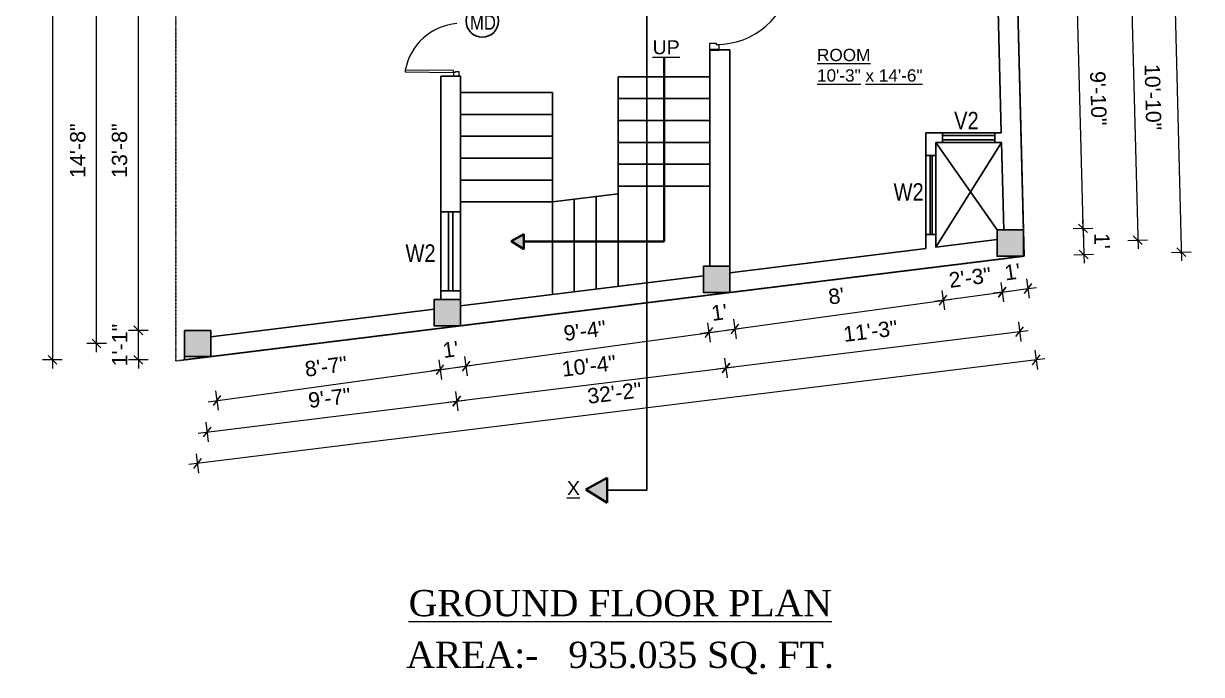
# Model space of a CAD drawing. Header units: inches. Extents: x -111 to 45239, y -6849 to 1261.
# Drawn here: x 23762 to 24300, y -912 to -615 of the extents above; entities that cross this region are included whole.
import ezdxf

# ---------------------------------------------------------------- set-up
doc = ezdxf.new("R2010")
doc.units = ezdxf.units.IN
doc.header["$LTSCALE"] = 0.5
doc.header["$MEASUREMENT"] = 0
doc.header["$PDMODE"] = 66
doc.linetypes.add('DASH', pattern=[0.35, 0.25, -0.1])
for name, color, linetype, lineweight in [('A_Title Text', 105, 'Continuous', 60), ('door', 202, 'Continuous', 5), ('DW TEXT', 92, 'Continuous', 15), ('TEXT', 220, 'Continuous', 9), ('Text 0.200', 122, 'Continuous', 20), ('Toilet', 7, 'Continuous', 25), ('wall', 20, 'Continuous', 40)]:
    doc.layers.add(name, color=color, linetype=linetype, lineweight=lineweight)
doc.styles.add('arial', font='arial.ttf')
doc.styles.add('ordinary', font='ARIALN.TTF')
doc.styles.get("Standard").update_dxf_attribs({"font": 'arial.ttf'})
doc.dimstyles.new('Sudeep', dxfattribs={"dimtxt": 6, "dimasz": 4, "dimexe": 4.5, "dimexo": 4.5, "dimgap": 5, "dimtad": 1, "dimdec": 0, "dimlunit": 4, "dimtxsty": 'arial', "dimblk": 'OBLIQUE', "dimcen": 250, "dimdle": 4, "dimclrd": 86, "dimclre": 5, "dimclrt": 1, "dimadec": 0, "dimazin": 0, "dimtfac": 1, "dimtdec": 0, "dimtix": 1, "dimtmove": 1, "dimatfit": 3, "dimldrblk": 'OBLIQUE', "dimfxl": 4.5, "dimfxlon": 1, "dimfrac": 2, "dimlwd": 15, "dimlwe": 13, "dimarcsym": 0})

# ---------------------------------------------------------------- blocks, each defined once
blk = doc.blocks.new('_Oblique')
at = {"color": 0, "linetype": 'ByBlock', "lineweight": -2}
blk.add_line((-0.5, -0.5), (0.5, 0.5), dxfattribs=at)
blk = doc.blocks.new('*D986')
at = {"layer": 'A_Title Text', "color": 86, "lineweight": 15, "transparency": 16777216}
blk.add_line((24242.13, -586.13), (24245.57, -712.41), dxfattribs=at)
at = {"layer": 'A_Title Text', "color": 5, "lineweight": 13, "transparency": 16777216}
for p, q in [((24237.74, -590.25), (24246.74, -590.01)), ((24240.97, -708.53), (24249.96, -708.29))]:
    blk.add_line(p, q, dxfattribs=at)
at = {"layer": 'Defpoints', "color": 0, "transparency": 16777216}
for p in [(24214.9, -590.88), (24218.19, -709.15), (24245.46, -708.41)]:
    blk.add_point(p, dxfattribs=at)
at = {"layer": 'A_Title Text', "color": 86, "lineweight": 15, "transparency": 16777216, "xscale": 4, "yscale": 4, "zscale": 4}
for p, rotation in [((24242.24, -590.13), 91.55964457941651), ((24245.46, -708.41), 271.5596445794165)]:
    blk.add_blockref('_Oblique', p, dxfattribs=dict(at, rotation=rotation))
at = {"layer": 'A_Title Text', "color": 1, "transparency": 16777216, "insert": (24252.42, -649.04), "char_height": 7, "attachment_point": 5, "rotation": 271.5596, "style": 'arial'}
blk.add_mtext('9\'-10"', dxfattribs=at)
blk = doc.blocks.new('*D965')
at = {"layer": 'A_Title Text', "color": 86, "lineweight": 15, "transparency": 16777216}
for p, q in [((24245.46, -708.41), (24245.35, -704.41)), ((24245.46, -708.41), (24245.79, -720.41)), ((24245.79, -720.41), (24245.9, -724.41))]:
    blk.add_line(p, q, dxfattribs=at)
at = {"layer": 'A_Title Text', "color": 5, "lineweight": 13, "transparency": 16777216}
for p, q in [((24240.97, -708.53), (24249.96, -708.29)), ((24241.29, -720.53), (24250.29, -720.29))]:
    blk.add_line(p, q, dxfattribs=at)
at = {"layer": 'Defpoints', "color": 0, "transparency": 16777216}
for p in [(24218.19, -709.15), (24245.79, -720.41), (24218.5, -721.15)]:
    blk.add_point(p, dxfattribs=at)
at = {"layer": 'A_Title Text', "color": 86, "lineweight": 15, "transparency": 16777216, "xscale": 4, "yscale": 4, "zscale": 4}
for p, rotation in [((24245.46, -708.41), 271.5596445794165), ((24245.79, -720.41), 91.55964457941651)]:
    blk.add_blockref('_Oblique', p, dxfattribs=dict(at, rotation=rotation))
at = {"layer": 'A_Title Text', "color": 1, "transparency": 16777216, "insert": (24254.14, -714.18), "char_height": 7, "attachment_point": 5, "rotation": 271.5596, "style": 'arial'}
blk.add_mtext("1'", dxfattribs=at)
blk = doc.blocks.new('*D989')
at = {"layer": 'A_Title Text', "color": 86, "lineweight": 15, "transparency": 16777216}
blk.add_line((24267.05, -579.55), (24270.55, -717.83), dxfattribs=at)
at = {"layer": 'A_Title Text', "color": 5, "lineweight": 13, "transparency": 16777216}
for p, q in [((24262.66, -583.67), (24271.65, -583.44)), ((24265.95, -713.94), (24274.95, -713.72))]:
    blk.add_line(p, q, dxfattribs=at)
at = {"layer": 'Defpoints', "color": 0, "transparency": 16777216}
for p in [(24214.9, -584.88), (24218.19, -715.15), (24270.45, -713.83)]:
    blk.add_point(p, dxfattribs=at)
at = {"layer": 'A_Title Text', "color": 86, "lineweight": 15, "transparency": 16777216, "xscale": 4, "yscale": 4, "zscale": 4}
for p, rotation in [((24267.15, -583.55), 91.44911383237451), ((24270.45, -713.83), 271.4491138323745)]:
    blk.add_blockref('_Oblique', p, dxfattribs=dict(at, rotation=rotation))
at = {"layer": 'A_Title Text', "color": 1, "transparency": 16777216, "insert": (24277.37, -648.47), "char_height": 7, "attachment_point": 5, "rotation": 271.4491, "style": 'arial'}
blk.add_mtext('10\'-10"', dxfattribs=at)
blk = doc.blocks.new('*D967')
at = {"layer": 'A_Title Text', "color": 5, "lineweight": 13, "transparency": 16777216}
for p, q in [((24277.2, -380.91), (24286.2, -380.68)), ((24285.84, -719.43), (24294.84, -719.2))]:
    blk.add_line(p, q, dxfattribs=at)
at = {"layer": 'A_Title Text', "color": 86, "lineweight": 15, "transparency": 16777216}
blk.add_line((24281.6, -376.79), (24290.44, -723.32), dxfattribs=at)
at = {"layer": 'Defpoints', "color": 0, "transparency": 16777216}
for p in [(24209.86, -382.62), (24290.34, -719.32), (24218.5, -721.15)]:
    blk.add_point(p, dxfattribs=at)
at = {"layer": 'A_Title Text', "color": 86, "lineweight": 15, "transparency": 16777216, "xscale": 4, "yscale": 4, "zscale": 4}
for p, rotation in [((24281.7, -380.79), 91.46195018982071), ((24290.34, -719.32), 271.4619501898207)]:
    blk.add_blockref('_Oblique', p, dxfattribs=dict(at, rotation=rotation))
at = {"layer": 'A_Title Text', "color": 1, "transparency": 16777216, "insert": (24294.6, -549.84), "char_height": 7, "attachment_point": 5, "rotation": 271.462, "style": 'arial'}
blk.add_mtext('28\'-3"', dxfattribs=at)
blk = doc.blocks.new('*D991')
at = {"layer": 'A_Title Text', "color": 5, "lineweight": 13, "transparency": 16777216}
for p, q in [((23951.2, -768.55), (23952.43, -777.46)), ((23849.2, -782.63), (23850.43, -791.55))]:
    blk.add_line(p, q, dxfattribs=at)
at = {"layer": 'A_Title Text', "color": 86, "lineweight": 15, "transparency": 16777216}
blk.add_line((23845.86, -787.64), (23955.78, -772.46), dxfattribs=at)
at = {"layer": 'Defpoints', "color": 0, "transparency": 16777216}
for p in [(23949.05, -752.96), (23847.05, -767.04), (23951.82, -773)]:
    blk.add_point(p, dxfattribs=at)
at = {"layer": 'A_Title Text', "color": 86, "lineweight": 15, "transparency": 16777216, "xscale": 4, "yscale": 4, "zscale": 4}
for p, rotation in [((23951.82, -773), 7.861618189170187), ((23849.82, -787.09), 187.8616181891702)]:
    blk.add_blockref('_Oblique', p, dxfattribs=dict(at, rotation=rotation))
at = {"layer": 'A_Title Text', "color": 1, "transparency": 16777216, "insert": (23899.65, -771.55), "char_height": 7, "attachment_point": 5, "rotation": 7.8616, "style": 'arial'}
blk.add_mtext('8\'-7"', dxfattribs=at)
blk = doc.blocks.new('*D992')
at = {"layer": 'A_Title Text', "color": 5, "lineweight": 13, "transparency": 16777216}
for p, q in [((23951.2, -768.55), (23952.43, -777.46)), ((23962.98, -766.92), (23964.21, -775.84))]:
    blk.add_line(p, q, dxfattribs=at)
at = {"layer": 'A_Title Text', "color": 86, "lineweight": 15, "transparency": 16777216}
for p, q in [((23951.82, -773), (23947.86, -773.55)), ((23951.82, -773), (23963.59, -771.38)), ((23963.59, -771.38), (23967.56, -770.83))]:
    blk.add_line(p, q, dxfattribs=at)
at = {"layer": 'Defpoints', "color": 0, "transparency": 16777216}
for p in [(23949.05, -752.96), (23961.05, -752.96), (23963.59, -771.38)]:
    blk.add_point(p, dxfattribs=at)
at = {"layer": 'A_Title Text', "color": 86, "lineweight": 15, "transparency": 16777216, "xscale": 4, "yscale": 4, "zscale": 4}
for p, rotation in [((23963.59, -771.38), 187.8616181891917), ((23951.82, -773), 7.861618189191697)]:
    blk.add_blockref('_Oblique', p, dxfattribs=dict(at, rotation=rotation))
at = {"layer": 'A_Title Text', "color": 1, "transparency": 16777216, "insert": (23956.54, -763.76), "char_height": 7, "attachment_point": 5, "rotation": 7.8616, "style": 'arial'}
blk.add_mtext("1'", dxfattribs=at)
blk = doc.blocks.new('*D993')
at = {"layer": 'A_Title Text', "color": 5, "lineweight": 13, "transparency": 16777216}
for p, q in [((24073.96, -751.6), (24075.19, -760.51)), ((23962.98, -766.92), (23964.21, -775.84))]:
    blk.add_line(p, q, dxfattribs=at)
at = {"layer": 'A_Title Text', "color": 86, "lineweight": 15, "transparency": 16777216}
blk.add_line((23959.63, -771.93), (24078.54, -755.51), dxfattribs=at)
at = {"layer": 'Defpoints', "color": 0, "transparency": 16777216}
for p in [(24072.05, -737.76), (23961.05, -752.96), (24074.58, -756.05)]:
    blk.add_point(p, dxfattribs=at)
at = {"layer": 'A_Title Text', "color": 86, "lineweight": 15, "transparency": 16777216, "xscale": 4, "yscale": 4, "zscale": 4}
for p, rotation in [((24074.58, -756.05), 7.861618189191662), ((23963.59, -771.38), 187.8616181891917)]:
    blk.add_blockref('_Oblique', p, dxfattribs=dict(at, rotation=rotation))
at = {"layer": 'A_Title Text', "color": 1, "transparency": 16777216, "insert": (24017.91, -755.22), "char_height": 7, "attachment_point": 5, "rotation": 7.8616, "style": 'arial'}
blk.add_mtext('9\'-4"', dxfattribs=at)
blk = doc.blocks.new('*D994')
at = {"layer": 'A_Title Text', "color": 5, "lineweight": 13, "transparency": 16777216}
for p, q in [((24073.96, -751.6), (24075.19, -760.51)), ((24085.74, -749.97), (24086.97, -758.89))]:
    blk.add_line(p, q, dxfattribs=at)
at = {"layer": 'A_Title Text', "color": 86, "lineweight": 15, "transparency": 16777216}
for p, q in [((24074.58, -756.05), (24070.61, -756.6)), ((24074.58, -756.05), (24086.35, -754.43)), ((24086.35, -754.43), (24090.31, -753.88))]:
    blk.add_line(p, q, dxfattribs=at)
at = {"layer": 'Defpoints', "color": 0, "transparency": 16777216}
for p in [(24072.05, -737.76), (24084.05, -737.76), (24086.35, -754.43)]:
    blk.add_point(p, dxfattribs=at)
at = {"layer": 'A_Title Text', "color": 86, "lineweight": 15, "transparency": 16777216, "xscale": 4, "yscale": 4, "zscale": 4}
for p, rotation in [((24086.35, -754.43), 187.8616181891917), ((24074.58, -756.05), 7.861618189191697)]:
    blk.add_blockref('_Oblique', p, dxfattribs=dict(at, rotation=rotation))
at = {"layer": 'A_Title Text', "color": 1, "transparency": 16777216, "insert": (24079.3, -746.81), "char_height": 7, "attachment_point": 5, "rotation": 7.8616, "style": 'arial'}
blk.add_mtext("1'", dxfattribs=at)
blk = doc.blocks.new('*D995')
at = {"layer": 'A_Title Text', "color": 5, "lineweight": 13, "transparency": 16777216}
for p, q in [((24180.91, -736.83), (24182.14, -745.74)), ((24085.74, -749.97), (24086.97, -758.89))]:
    blk.add_line(p, q, dxfattribs=at)
at = {"layer": 'A_Title Text', "color": 86, "lineweight": 15, "transparency": 16777216}
blk.add_line((24082.39, -754.98), (24185.49, -740.74), dxfattribs=at)
at = {"layer": 'Defpoints', "color": 0, "transparency": 16777216}
for p in [(24178.18, -717.06), (24084.05, -737.76), (24181.53, -741.29)]:
    blk.add_point(p, dxfattribs=at)
at = {"layer": 'A_Title Text', "color": 86, "lineweight": 15, "transparency": 16777216, "xscale": 4, "yscale": 4, "zscale": 4}
for p, rotation in [((24181.53, -741.29), 7.861618189191662), ((24086.35, -754.43), 187.8616181891917)]:
    blk.add_blockref('_Oblique', p, dxfattribs=dict(at, rotation=rotation))
at = {"layer": 'A_Title Text', "color": 1, "transparency": 16777216, "insert": (24132.77, -739.36), "char_height": 7, "attachment_point": 5, "rotation": 7.8616, "style": 'arial'}
blk.add_mtext("8'", dxfattribs=at)
blk = doc.blocks.new('*D996')
at = {"layer": 'A_Title Text', "color": 5, "lineweight": 13, "transparency": 16777216}
for p, q in [((24180.91, -736.83), (24182.14, -745.74)), ((24207.84, -733.11), (24209.08, -742.03))]:
    blk.add_line(p, q, dxfattribs=at)
at = {"layer": 'A_Title Text', "color": 86, "lineweight": 15, "transparency": 16777216}
for p, q in [((24208.46, -737.57), (24212.42, -737.02)), ((24181.53, -741.29), (24177.56, -741.83)), ((24181.53, -741.29), (24208.46, -737.57))]:
    blk.add_line(p, q, dxfattribs=at)
at = {"layer": 'Defpoints', "color": 0, "transparency": 16777216}
for p in [(24178.18, -717.06), (24206.19, -721.15), (24208.46, -737.57)]:
    blk.add_point(p, dxfattribs=at)
at = {"layer": 'A_Title Text', "color": 86, "lineweight": 15, "transparency": 16777216, "xscale": 4, "yscale": 4, "zscale": 4}
for p, rotation in [((24208.46, -737.57), 187.8616181891917), ((24181.53, -741.29), 7.861618189191697)]:
    blk.add_blockref('_Oblique', p, dxfattribs=dict(at, rotation=rotation))
at = {"layer": 'A_Title Text', "color": 1, "transparency": 16777216, "insert": (24193.82, -730.93), "char_height": 7, "attachment_point": 5, "rotation": 7.8616, "style": 'arial'}
blk.add_mtext('2\'-3"', dxfattribs=at)
blk = doc.blocks.new('*D997')
at = {"layer": 'A_Title Text', "color": 5, "lineweight": 13, "transparency": 16777216}
for p, q in [((24219.62, -731.48), (24220.85, -740.4)), ((24207.84, -733.11), (24209.08, -742.03))]:
    blk.add_line(p, q, dxfattribs=at)
at = {"layer": 'A_Title Text', "color": 86, "lineweight": 15, "transparency": 16777216}
for p, q in [((24208.46, -737.57), (24220.24, -735.94)), ((24220.24, -735.94), (24224.2, -735.39)), ((24208.46, -737.57), (24204.5, -738.11))]:
    blk.add_line(p, q, dxfattribs=at)
at = {"layer": 'Defpoints', "color": 0, "transparency": 16777216}
for p in [(24206.19, -721.15), (24218.19, -721.15), (24220.24, -735.94)]:
    blk.add_point(p, dxfattribs=at)
at = {"layer": 'A_Title Text', "color": 86, "lineweight": 15, "transparency": 16777216, "xscale": 4, "yscale": 4, "zscale": 4}
for p, rotation in [((24208.46, -737.57), 7.861618189191697), ((24220.24, -735.94), 187.8616181891917)]:
    blk.add_blockref('_Oblique', p, dxfattribs=dict(at, rotation=rotation))
at = {"layer": 'A_Title Text', "color": 1, "transparency": 16777216, "insert": (24213.18, -728.32), "char_height": 7, "attachment_point": 5, "rotation": 7.8616, "style": 'arial'}
blk.add_mtext("1'", dxfattribs=at)
blk = doc.blocks.new('*D998')
at = {"layer": 'A_Title Text', "color": 5, "lineweight": 13, "transparency": 16777216}
for p, q in [((23958.75, -782.93), (23959.86, -791.86)), ((23844.75, -797.01), (23845.86, -805.94))]:
    blk.add_line(p, q, dxfattribs=at)
at = {"layer": 'A_Title Text', "color": 86, "lineweight": 15, "transparency": 16777216}
blk.add_line((23841.34, -801.97), (23963.27, -786.9), dxfattribs=at)
at = {"layer": 'Defpoints', "color": 0, "transparency": 16777216}
for p in [(23955.05, -752.96), (23841.05, -767.04), (23959.3, -787.39)]:
    blk.add_point(p, dxfattribs=at)
at = {"layer": 'A_Title Text', "color": 86, "lineweight": 15, "transparency": 16777216, "xscale": 4, "yscale": 4, "zscale": 4}
for p, rotation in [((23959.3, -787.39), 7.042870252564979), ((23845.3, -801.48), 187.042870252565)]:
    blk.add_blockref('_Oblique', p, dxfattribs=dict(at, rotation=rotation))
at = {"layer": 'A_Title Text', "color": 1, "transparency": 16777216, "insert": (23901.25, -785.93), "char_height": 7, "attachment_point": 5, "rotation": 7.0429, "style": 'arial'}
blk.add_mtext('9\'-7"', dxfattribs=at)
blk = doc.blocks.new('*D999')
at = {"layer": 'A_Title Text', "color": 5, "lineweight": 13, "transparency": 16777216}
for p, q in [((24081.75, -767.73), (24082.86, -776.66)), ((23958.75, -782.93), (23959.86, -791.86))]:
    blk.add_line(p, q, dxfattribs=at)
at = {"layer": 'A_Title Text', "color": 86, "lineweight": 15, "transparency": 16777216}
blk.add_line((23955.34, -787.88), (24086.27, -771.71), dxfattribs=at)
at = {"layer": 'Defpoints', "color": 0, "transparency": 16777216}
for p in [(24078.05, -737.76), (23955.05, -752.96), (24082.3, -772.2)]:
    blk.add_point(p, dxfattribs=at)
at = {"layer": 'A_Title Text', "color": 86, "lineweight": 15, "transparency": 16777216, "xscale": 4, "yscale": 4, "zscale": 4}
for p, rotation in [((24082.3, -772.2), 7.042870252561555), ((23959.3, -787.39), 187.0428702525615)]:
    blk.add_blockref('_Oblique', p, dxfattribs=dict(at, rotation=rotation))
at = {"layer": 'A_Title Text', "color": 1, "transparency": 16777216, "insert": (24019.75, -771.29), "char_height": 7, "attachment_point": 5, "rotation": 7.0429, "style": 'arial'}
blk.add_mtext('10\'-4"', dxfattribs=at)
blk = doc.blocks.new('*D1000')
at = {"layer": 'A_Title Text', "color": 5, "lineweight": 13, "transparency": 16777216}
for p, q in [((24215.9, -751.16), (24217, -760.09)), ((24081.75, -767.73), (24082.86, -776.66))]:
    blk.add_line(p, q, dxfattribs=at)
at = {"layer": 'A_Title Text', "color": 86, "lineweight": 15, "transparency": 16777216}
blk.add_line((24078.34, -772.69), (24220.42, -755.13), dxfattribs=at)
at = {"layer": 'Defpoints', "color": 0, "transparency": 16777216}
for p in [(24212.19, -721.15), (24078.05, -737.76), (24216.45, -755.62)]:
    blk.add_point(p, dxfattribs=at)
at = {"layer": 'A_Title Text', "color": 86, "lineweight": 15, "transparency": 16777216, "xscale": 4, "yscale": 4, "zscale": 4}
for p, rotation in [((24216.45, -755.62), 7.042870252561555), ((24082.3, -772.2), 187.0428702525615)]:
    blk.add_blockref('_Oblique', p, dxfattribs=dict(at, rotation=rotation))
at = {"layer": 'A_Title Text', "color": 1, "transparency": 16777216, "insert": (24148.33, -755.4), "char_height": 7, "attachment_point": 5, "rotation": 7.0429, "style": 'arial'}
blk.add_mtext('11\'-3"', dxfattribs=at)
blk = doc.blocks.new('*D968')
at = {"layer": 'A_Title Text', "color": 86, "lineweight": 15, "transparency": 16777216}
blk.add_line((24228.02, -768.02), (23836.94, -816.38), dxfattribs=at)
at = {"layer": 'A_Title Text', "color": 5, "lineweight": 13, "transparency": 16777216}
for p, q in [((24223.5, -764.05), (24224.6, -772.98)), ((23840.35, -811.42), (23841.46, -820.35))]:
    blk.add_line(p, q, dxfattribs=at)
at = {"layer": 'Defpoints', "color": 0, "transparency": 16777216}
for p in [(24218.19, -721.15), (23835.05, -768.52), (23840.91, -815.89)]:
    blk.add_point(p, dxfattribs=at)
at = {"layer": 'A_Title Text', "color": 86, "lineweight": 15, "transparency": 16777216, "xscale": 4, "yscale": 4, "zscale": 4}
for p, rotation in [((24224.05, -768.51), 7.048394260283271), ((23840.91, -815.89), 187.0483942602833)]:
    blk.add_blockref('_Oblique', p, dxfattribs=dict(at, rotation=rotation))
at = {"layer": 'A_Title Text', "color": 1, "transparency": 16777216, "insert": (24031.43, -783.69), "char_height": 7, "attachment_point": 5, "rotation": 7.0484, "style": 'arial'}
blk.add_mtext('32\'-2"', dxfattribs=at)
blk = doc.blocks.new('*D970')
at = {"layer": 'A_Title Text', "color": 86, "lineweight": 15, "transparency": 16777216}
for p, q in [((23813.94, -755.04), (23813.94, -751.04)), ((23813.94, -768.52), (23813.94, -755.04)), ((23813.94, -768.52), (23813.94, -772.52))]:
    blk.add_line(p, q, dxfattribs=at)
at = {"layer": 'A_Title Text', "color": 5, "lineweight": 13, "transparency": 16777216}
for p, q in [((23818.44, -755.04), (23809.44, -755.04)), ((23818.44, -768.52), (23809.44, -768.52))]:
    blk.add_line(p, q, dxfattribs=at)
at = {"layer": 'Defpoints', "color": 0, "transparency": 16777216}
for p in [(23813.94, -755.04), (23835.05, -755.04), (23835.05, -768.52)]:
    blk.add_point(p, dxfattribs=at)
at = {"layer": 'A_Title Text', "color": 86, "lineweight": 15, "transparency": 16777216, "xscale": 4, "yscale": 4, "zscale": 4}
for p, rotation in [((23813.94, -755.04), 270), ((23813.94, -768.52), 90)]:
    blk.add_blockref('_Oblique', p, dxfattribs=dict(at, rotation=rotation))
at = {"layer": 'A_Title Text', "color": 1, "transparency": 16777216, "insert": (23805.43, -761.78), "char_height": 7, "attachment_point": 5, "rotation": 90, "style": 'arial'}
blk.add_mtext('1\'-1"', dxfattribs=at)
blk = doc.blocks.new('*D971')
at = {"layer": 'A_Title Text', "color": 5, "lineweight": 13, "transparency": 16777216}
for p, q in [((23818.44, -590.88), (23809.44, -590.88)), ((23818.44, -755.04), (23809.44, -755.04))]:
    blk.add_line(p, q, dxfattribs=at)
at = {"layer": 'A_Title Text', "color": 86, "lineweight": 15, "transparency": 16777216}
blk.add_line((23813.94, -759.04), (23813.94, -586.88), dxfattribs=at)
at = {"layer": 'Defpoints', "color": 0, "transparency": 16777216}
for p in [(23813.94, -590.88), (23835.05, -590.88), (23835.05, -755.04)]:
    blk.add_point(p, dxfattribs=at)
at = {"layer": 'A_Title Text', "color": 86, "lineweight": 15, "transparency": 16777216, "xscale": 4, "yscale": 4, "zscale": 4}
for p, rotation in [((23813.94, -590.88), 90), ((23813.94, -755.04), 270)]:
    blk.add_blockref('_Oblique', p, dxfattribs=dict(at, rotation=rotation))
at = {"layer": 'A_Title Text', "color": 1, "transparency": 16777216, "insert": (23805.36, -672.96), "char_height": 7, "attachment_point": 5, "rotation": 90, "style": 'arial'}
blk.add_mtext('13\'-8"', dxfattribs=at)
blk = doc.blocks.new('*D978')
at = {"layer": 'A_Title Text', "color": 86, "lineweight": 15, "transparency": 16777216}
blk.add_line((23794.87, -765.04), (23794.87, -580.88), dxfattribs=at)
at = {"layer": 'A_Title Text', "color": 5, "lineweight": 13, "transparency": 16777216}
for p, q in [((23799.37, -584.88), (23790.37, -584.88)), ((23799.37, -761.04), (23790.37, -761.04))]:
    blk.add_line(p, q, dxfattribs=at)
at = {"layer": 'Defpoints', "color": 0, "transparency": 16777216}
for p in [(23794.87, -584.88), (23841.05, -584.88), (23841.05, -761.04)]:
    blk.add_point(p, dxfattribs=at)
at = {"layer": 'A_Title Text', "color": 86, "lineweight": 15, "transparency": 16777216, "xscale": 4, "yscale": 4, "zscale": 4}
for p, rotation in [((23794.87, -584.88), 90), ((23794.87, -761.04), 270)]:
    blk.add_blockref('_Oblique', p, dxfattribs=dict(at, rotation=rotation))
at = {"layer": 'A_Title Text', "color": 1, "transparency": 16777216, "insert": (23786.29, -672.96), "char_height": 7, "attachment_point": 5, "rotation": 90, "style": 'arial'}
blk.add_mtext('14\'-8"', dxfattribs=at)
blk = doc.blocks.new('*D980')
at = {"layer": 'A_Title Text', "color": 86, "lineweight": 15, "transparency": 16777216}
blk.add_line((23774.68, -405.62), (23774.68, -772.52), dxfattribs=at)
at = {"layer": 'A_Title Text', "color": 5, "lineweight": 13, "transparency": 16777216}
for p, q in [((23779.18, -409.62), (23770.18, -409.62)), ((23779.18, -768.52), (23770.18, -768.52))]:
    blk.add_line(p, q, dxfattribs=at)
at = {"layer": 'Defpoints', "color": 0, "transparency": 16777216}
for p in [(23835.05, -409.62), (23774.68, -768.52), (23835.05, -768.52)]:
    blk.add_point(p, dxfattribs=at)
at = {"layer": 'A_Title Text', "color": 86, "lineweight": 15, "transparency": 16777216, "xscale": 4, "yscale": 4, "zscale": 4}
for p, rotation in [((23774.68, -409.62), 90), ((23774.68, -768.52), 270)]:
    blk.add_blockref('_Oblique', p, dxfattribs=dict(at, rotation=rotation))
at = {"layer": 'A_Title Text', "color": 1, "transparency": 16777216, "insert": (23766.1, -589.07), "char_height": 7, "attachment_point": 5, "rotation": 90, "style": 'arial'}
blk.add_mtext('29\'-11"', dxfattribs=at)

msp = doc.modelspace()

# ---------------------------------------------------------------- hatches: boundary and pattern name
at = {"layer": 'Toilet'}
for points in [[(24218.19, -709.15), (24206.19, -709.15), (24206.19, -721.15), (24218.19, -721.15)], [(24084.05, -725.76), (24072.05, -725.76), (24072.05, -737.76), (24084.05, -737.76)], [(23961.05, -740.96), (23949.05, -740.96), (23949.05, -752.96), (23961.05, -752.96)], [(23847.05, -755.04), (23835.05, -755.04), (23835.05, -767.04), (23847.05, -767.04)]]:
    msp.add_hatch(color=1, dxfattribs=at).paths.add_polyline_path(points)
at = {"layer": 'wall', "ltscale": 5}
h = msp.add_hatch(color=2, dxfattribs=at)
h.dxf.hatch_style = 1
h.paths.add_polyline_path([(23984.26, -714.34), (23990, -717.91), (23990, -711.13)])
h = msp.add_hatch(color=2, dxfattribs=at)
h.dxf.hatch_style = 1
h.paths.add_polyline_path([(24018.35, -827.81), (24028.12, -833.89), (24028.12, -822.36)])

# ---------------------------------------------------------------- linework, layer by layer
at = {"layer": 'door', "ltscale": 0.5}
msp.add_line((23957.87, -637.2), (23957.85, -638.87), dxfattribs=at)
msp.add_line((23957.87, -637.2), (23957.85, -638.87), dxfattribs=at)
for points in [[(24079.05, -624.38), (24079.05, -626.88), (24075.05, -626.88), (24075.05, -623.88), (24077.8, -623.88), (24077.8, -624.38)], [(24079.05, -624.38), (24079.05, -626.88), (24075.05, -626.88), (24075.05, -623.88), (24077.8, -623.88), (24077.8, -624.38)], [(23935.86, -636.96), (23957.87, -637.2), (23957.88, -636.37), (23935.87, -636.12)], [(23935.86, -636.96), (23957.87, -637.2), (23957.88, -636.37), (23935.87, -636.12)]]:
    msp.add_lwpolyline(points, close=True, dxfattribs=at)
msp.add_lwpolyline([(23957.85, -638.87), (23960.52, -638.9), (23960.54, -636.9), (23958.71, -636.87), (23958.7, -637.21), (23957.87, -637.2)], dxfattribs=at)
msp.add_lwpolyline([(23957.85, -638.87), (23960.52, -638.9), (23960.54, -636.9), (23958.71, -636.87), (23958.7, -637.21), (23957.87, -637.2)], dxfattribs=at)
for centre, radius, start, end in [((24078.36, -590.43), 33.95, 269.0596, 352.8964), ((24078.36, -590.43), 33.95, 269.0596, 352.8964), ((23961.61, -640.98), 26.2, 94.7327, 169.3154), ((23961.61, -640.98), 26.2, 94.7327, 169.3154)]:
    msp.add_arc(centre, radius, start, end, dxfattribs=at)
at = {"layer": 'DW TEXT', "ltscale": 0.13}
msp.add_line((23835.05, -755.04), (23835.05, -768.52), dxfattribs=at)
at = {"layer": 'Toilet'}
for p, q in [((24046.22, -288.81), (24046.22, -828.12)), ((24218.5, -721.15), (24209.93, -382.62)), ((24208.08, -664.79), (24206.23, -590.88)), ((24075.05, -689.18), (24075.05, -626.88)), ((24075.05, -626.88), (24084.05, -626.88)), ((24084.05, -727.46), (24084.05, -626.88)), ((23952.05, -638.9), (23952.05, -700.96)), ((23961.05, -638.9), (23952.05, -638.9)), ((23961.05, -638.9), (23961.05, -700.96)), ((24075.05, -639.18), (24033.05, -639.18)), ((24033.05, -639.18), (24033.05, -692.67)), ((24003.05, -646.38), (23961.05, -646.38)), ((24003.05, -646.38), (24003.05, -738.7)), ((24075.05, -649.18), (24033.05, -649.18)), ((24003.05, -656.38), (23961.05, -656.38)), ((24075.05, -659.18), (24033.05, -659.18)), ((24003.05, -666.38), (23961.05, -666.38)), ((24173.68, -664.79), (24208.08, -664.79)), ((24173.68, -664.79), (24173.68, -675.18)), ((24075.05, -669.18), (24033.05, -669.18)), ((24178.18, -669.29), (24208.19, -669.29)), ((24178.18, -669.29), (24178.18, -675.18)), ((24206.19, -709.15), (24178.18, -669.29)), ((24208.19, -669.29), (24178.18, -717.06)), ((24209.19, -709.15), (24208.19, -669.29)), ((24003.05, -676.38), (23961.05, -676.38)), ((24075.05, -679.18), (24033.05, -679.18)), ((24003.05, -686.38), (23961.05, -686.38)), ((24075.05, -725.76), (24075.05, -688.02)), ((24003.05, -696.38), (24033.05, -692.67)), ((24023.05, -736.23), (24023.05, -693.91)), ((24075.05, -689.18), (24033.05, -689.18)), ((24033.05, -734.99), (24033.05, -692.67)), ((24003.05, -696.38), (23961.05, -696.38)), ((24003.05, -738.7), (24003.05, -696.38)), ((24013.05, -737.47), (24013.05, -695.15)), ((24173.68, -711.18), (24173.68, -717.62)), ((24178.18, -711.18), (24178.18, -717.06)), ((24178.18, -717.06), (24206.19, -713.6)), ((24084.05, -728.69), (24173.68, -717.62)), ((23835.05, -768.52), (24218.5, -721.15)), ((23961.05, -743.89), (24072.05, -730.18)), ((23952.05, -736.96), (23952.05, -740.96)), ((23961.05, -736.96), (23961.05, -743.89)), ((23847.05, -757.97), (23949.05, -745.37)), ((23835.05, -755.04), (23835.05, -768.52)), ((24046.22, -828.12), (24028.12, -828.12))]:
    msp.add_line(p, q, dxfattribs=at)
at = {"layer": 'Toilet', "color": 3}
for p, q in [((24181.19, -669.29), (24181.19, -664.79)), ((24181.19, -666.04), (24205.19, -666.04)), ((24205.19, -669.29), (24205.19, -664.79)), ((24181.19, -668.04), (24205.19, -668.04)), ((24178.18, -675.18), (24173.68, -675.18)), ((24173.68, -711.18), (24173.68, -675.18)), ((24175.56, -711.18), (24175.56, -675.18)), ((24176.56, -711.18), (24176.56, -675.18)), ((24178.18, -675.18), (24178.18, -711.18)), ((23961.05, -700.96), (23952.05, -700.96)), ((23952.05, -700.96), (23952.05, -736.96)), ((23955.55, -736.96), (23955.55, -700.96)), ((23957.55, -736.96), (23957.55, -700.96)), ((23961.05, -700.96), (23961.05, -736.96)), ((24178.18, -711.18), (24173.68, -711.18)), ((23961.05, -736.96), (23952.05, -736.96))]:
    msp.add_line(p, q, dxfattribs=at)
at = {"layer": 'Toilet', "color": 1, "linetype": 'DASH', "ltscale": 0.1}
msp.add_lwpolyline([(24209.93, -382.62), (24072.05, -382.62), (24072.05, -391.99), (23949.05, -391.99), (23949.05, -409.62), (23835.05, -409.62), (23831.05, -410.24), (23831.05, -769.02), (24218.5, -721.15)], close=True, dxfattribs=at)
at = {"layer": 'Toilet'}
for points in [[(24206.19, -709.15), (24218.19, -709.15), (24218.19, -721.15), (24206.19, -721.15)], [(24072.05, -725.76), (24084.05, -725.76), (24084.05, -737.76), (24072.05, -737.76)], [(23949.05, -740.96), (23961.05, -740.96), (23961.05, -752.96), (23949.05, -752.96)], [(23835.05, -755.04), (23847.05, -755.04), (23847.05, -767.04), (23835.05, -767.04)]]:
    msp.add_lwpolyline(points, close=True, dxfattribs=at)
msp.add_circle((23971.04, -613.66), 7.43, dxfattribs=at)
at = {"layer": 'wall', "ltscale": 5}
msp.add_line((24075.05, -626.88), (24079.05, -626.88), dxfattribs=at)
msp.add_line((24075.05, -626.88), (24079.05, -626.88), dxfattribs=at)
msp.add_line((24075.05, -626.88), (24079.05, -626.88), dxfattribs=at)
msp.add_line((24075.05, -626.88), (24079.05, -626.88), dxfattribs=at)
msp.add_line((24075.05, -626.88), (24079.05, -626.88), dxfattribs=at)
msp.add_line((24075.05, -626.88), (24079.05, -626.88), dxfattribs=at)
at = {"layer": 'wall', "color": 1, "ltscale": 5}
for p, q in [((24054.05, -630.29), (24054.05, -714.52)), ((23990, -711.13), (23984.26, -714.34)), ((23984.26, -714.34), (23990, -717.91)), ((23990, -717.91), (23990, -711.13)), ((24054.05, -714.52), (23990, -714.52)), ((24028.12, -822.36), (24018.35, -827.81)), ((24028.12, -833.89), (24028.12, -822.36)), ((24018.35, -827.81), (24028.12, -833.89))]:
    msp.add_line(p, q, dxfattribs=at)

# ---------------------------------------------------------------- texts
at = {"layer": 'door', "ltscale": 0.5, "style": 'ordinary'}
for s, insert, char_height, width, attachment_point, rotation in [('MD', (23965.42, -611.02), 6.664, 3.6268, 1, 360), ('V2', (24186.56, -663.2), 8, 4.3538, 7, 0), ('W2', (24158.9, -695.8), 8, 4.3538, 7, 0), ('W2', (23935.97, -723.76), 8, 4.3538, 7, 0)]:
    msp.add_mtext(s, dxfattribs=dict(at, insert=insert, char_height=char_height, width=width, attachment_point=attachment_point, rotation=rotation))
at = {"layer": 'TEXT'}
for s, insert, char_height, width, attachment_point in [('{\\LUP }', (24061.2, -628.98), 6.378, 70.6779, 9), ('{\\fArial TUR|b0|i0|c162|p34;\\LROOM\\P1\\fArial TUR|b0|i0|c0|p34;0\\fArial TUR|b0|i0|c162|p34;\'-\\fArial TUR|b0|i0|c0|p34;3\\fArial TUR|b0|i0|c162|p34;" x 1\\fArial TUR|b0|i0|c0|p34;4\\fArial TUR|b0|i0|c162|p34;\'-\\fArial TUR|b0|i0|c0|p34;6\\fArial TUR|b0|i0|c162|p34;"}', (24123.93, -641.47), 5.60913, 62.1621, 7), ('{\\LX}', (24015.64, -830.31), 6.378, 70.6779, 9)]:
    msp.add_mtext(s, dxfattribs=dict(at, insert=insert, char_height=char_height, width=width, attachment_point=attachment_point))
at = {"layer": 'Text 0.200', "ltscale": 10, "char_height": 12, "attachment_point": 2}
for s, insert, width in [('{\\fTimes New Roman|b0|i0|c0|p18;\\L\\PGROUND FLOOR PLAN}', (24034.08, -853.65), 191.0164), ('\\pi-60,l72;{\\fTimes New Roman|b0|i0|c0|p18;AREA:-^I  935.035 SQ. FT.}', (24027.97, -897.28), 219.164)]:
    msp.add_mtext(s, dxfattribs=dict(at, insert=insert, width=width))

# ---------------------------------------------------------------- dimensions: what is measured, and where the dimension line sits
at = {"layer": 'A_Title Text'}
for p1, p2, distance, picture, middle in [((24209.86, -382.62), (24218.5, -721.15), 71.87, '*D967', (24294.6, -549.84)), ((24218.19, -721.15), (23835.05, -768.52), 47.72, '*D968', (24031.43, -783.69)), ((23841.05, -767.04), (23955.05, -752.96), -34.7, '*D998', (23901.25, -785.93)), ((23847.05, -767.04), (23949.05, -752.96), -20.24, '*D991', (23899.65, -771.55))]:
    dim = msp.add_aligned_dim(p1=p1, p2=p2, distance=distance, dimstyle='Sudeep', override={"dimtxt": 7}, dxfattribs=at)
    dim.commit()
    dim.dimension.update_dxf_attribs({"geometry": picture, "text_midpoint": middle})
for base, p1, p2, angle, picture, middle in [((23774.68, -768.52), (23835.05, -409.62), (23835.05, -768.52), 90, '*D980', (23766.1, -589.07)), ((23794.87, -584.88), (23841.05, -761.04), (23841.05, -584.88), 90, '*D978', (23786.29, -672.96)), ((24270.45, -713.83), (24214.9, -584.88), (24218.19, -715.15), 91.4491, '*D989', (24277.37, -648.47)), ((24245.46, -708.41), (24214.9, -590.88), (24218.19, -709.15), 91.5596, '*D986', (24252.42, -649.04)), ((23813.94, -590.88), (23835.05, -755.04), (23835.05, -590.88), 90, '*D971', (23805.36, -672.96)), ((24245.79, -720.41), (24218.19, -709.15), (24218.5, -721.15), 91.5596, '*D965', (24254.14, -714.18)), ((24181.53, -741.29), (24084.05, -737.76), (24178.18, -717.06), 187.8616, '*D995', (24132.77, -739.36)), ((24208.46, -737.57), (24178.18, -717.06), (24206.19, -721.15), 187.8616, '*D996', (24193.82, -730.93)), ((24216.45, -755.62), (24078.05, -737.76), (24212.19, -721.15), 187.0429, '*D1000', (24148.33, -755.4)), ((24220.24, -735.94), (24206.19, -721.15), (24218.19, -721.15), 187.8616, '*D997', (24213.18, -728.32)), ((24082.3, -772.2), (23955.05, -752.96), (24078.05, -737.76), 187.0429, '*D999', (24019.75, -771.29)), ((24074.58, -756.05), (23961.05, -752.96), (24072.05, -737.76), 187.8616, '*D993', (24017.91, -755.22)), ((24086.35, -754.43), (24072.05, -737.76), (24084.05, -737.76), 187.8616, '*D994', (24079.3, -746.81)), ((23813.94, -755.04), (23835.05, -768.52), (23835.05, -755.04), 90, '*D970', (23805.43, -761.78)), ((23963.59, -771.38), (23949.05, -752.96), (23961.05, -752.96), 187.8616, '*D992', (23956.54, -763.76))]:
    dim = msp.add_linear_dim(base=base, p1=p1, p2=p2, angle=angle, dimstyle='Sudeep', override={"dimtxt": 7}, dxfattribs=at)
    dim.commit()
    dim.dimension.update_dxf_attribs({"geometry": picture, "text_midpoint": middle})

doc.saveas('drawing.dxf')
